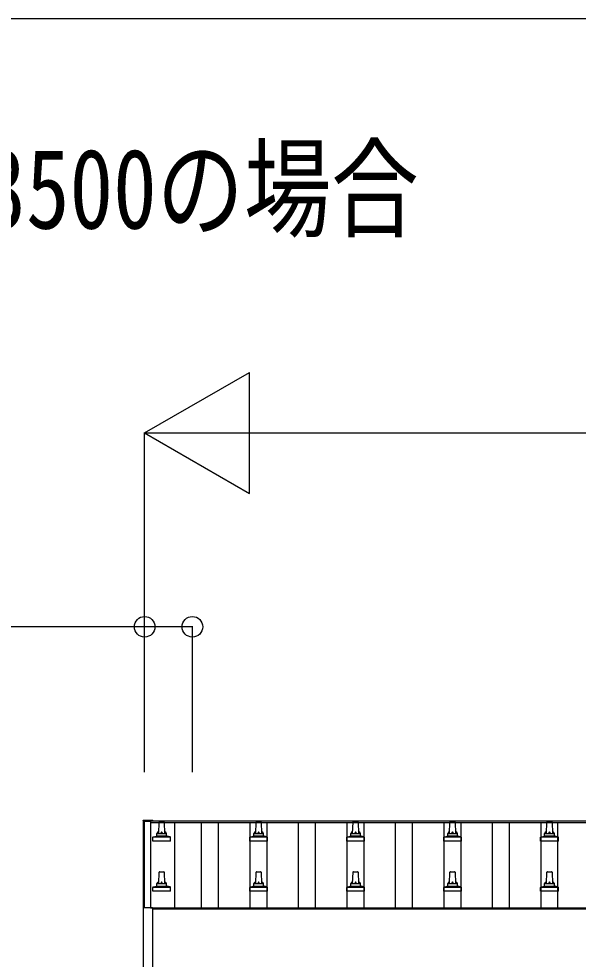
# Model space of a CAD drawing. Units: millimetres, scale not verified. Extents: x -21025 to 21025, y -14850 to 14850.
# Drawn here: x -15969 to -14816, y -3129 to -1188 of the extents above; entities that cross this region are included whole.
import ezdxf
from ezdxf.enums import TextEntityAlignment as Align

# ---------------------------------------------------------------- set-up
doc = ezdxf.new("R2010")
doc.units = ezdxf.units.MM
doc.header["$LTSCALE"] = 60
for name, color, linetype in [('0-2_USER1', 3, 'Continuous'), ('0-3_YKK_11', 7, 'Continuous'), ('0-5_YKK_13', 4, 'Continuous'), ('0-6_YKK_A1', 4, 'Continuous'), ('0-7_YKK_D', 6, 'Continuous')]:
    doc.layers.add(name, color=color, linetype=linetype)
doc.styles.add('ＭＳ ゴシック', font='')
doc.styles.get('ＭＳ ゴシック').set_extended_font_data('MS Gothic')

msp = doc.modelspace()

# ---------------------------------------------------------------- linework, layer by layer
at = {"layer": '0-3_YKK_11'}
msp.add_line((3284.44, -1188.37), (-17595.68, -1188.37), dxfattribs=at)
at = {"layer": '0-5_YKK_13'}
for p, q in [((-15713.2, -2842.22), (-15713.2, -2842.82)), ((-15713.2, -2842.82), (-15713.2, -3023.49)), ((-15712.2, -2841.7), (-15694.2, -2841.7)), ((-15693.2, -2842.82), (-15693.2, -2842.22)), ((-15693.2, -2842.89), (-15693.2, -2842.82)), ((-15680.9, -2869.41), (-15680.17, -2845.88)), ((-15679.18, -2844.91), (-15670.63, -2844.91)), ((-15669.63, -2845.88), (-15668.9, -2869.41)), ((-15480.9, -2869.41), (-15480.17, -2845.88)), ((-15479.18, -2844.91), (-15470.63, -2844.91)), ((-15469.63, -2845.88), (-15468.9, -2869.41)), ((-15280.9, -2869.41), (-15280.17, -2845.88)), ((-15279.18, -2844.91), (-15270.63, -2844.91)), ((-15269.63, -2845.88), (-15268.9, -2869.41)), ((-15080.9, -2869.41), (-15080.17, -2845.88)), ((-15079.18, -2844.91), (-15070.63, -2844.91)), ((-15069.63, -2845.88), (-15068.9, -2869.41)), ((-14880.9, -2869.41), (-14880.17, -2845.88)), ((-14879.18, -2844.91), (-14870.63, -2844.91)), ((-14869.63, -2845.88), (-14868.9, -2869.41)), ((-15684.9, -2873.62), (-15684.9, -2869.41)), ((-15683.9, -2869.41), (-15665.9, -2869.41)), ((-15664.9, -2873.62), (-15664.9, -2869.41)), ((-15484.9, -2873.62), (-15484.9, -2869.41)), ((-15483.9, -2869.41), (-15465.9, -2869.41)), ((-15464.9, -2873.62), (-15464.9, -2869.41)), ((-15284.9, -2873.62), (-15284.9, -2869.41)), ((-15283.9, -2869.41), (-15265.9, -2869.41)), ((-15264.9, -2873.62), (-15264.9, -2869.41)), ((-15084.9, -2873.62), (-15084.9, -2869.41)), ((-15083.9, -2869.41), (-15065.9, -2869.41)), ((-15064.9, -2873.62), (-15064.9, -2869.41)), ((-14884.9, -2873.62), (-14884.9, -2869.41)), ((-14883.9, -2869.41), (-14865.9, -2869.41)), ((-14864.9, -2873.62), (-14864.9, -2869.41)), ((-15693.15, -2884.91), (-15693.15, -2877.19)), ((-15656.65, -2884.91), (-15693.15, -2884.91)), ((-15692.77, -2876.41), (-15657.03, -2876.41)), ((-15692.39, -2876.22), (-15685.67, -2874.59)), ((-15685.28, -2874.41), (-15664.52, -2874.41)), ((-15657.42, -2876.22), (-15664.14, -2874.59)), ((-15656.65, -2884.91), (-15656.65, -2877.19)), ((-15493.15, -2884.91), (-15493.15, -2877.19)), ((-15456.65, -2884.91), (-15493.15, -2884.91)), ((-15492.77, -2876.41), (-15457.03, -2876.41)), ((-15492.39, -2876.22), (-15485.67, -2874.59)), ((-15485.28, -2874.41), (-15464.52, -2874.41)), ((-15457.42, -2876.22), (-15464.14, -2874.59)), ((-15456.65, -2884.91), (-15456.65, -2877.19)), ((-15293.15, -2884.91), (-15293.15, -2877.19)), ((-15256.65, -2884.91), (-15293.15, -2884.91)), ((-15292.77, -2876.41), (-15257.03, -2876.41)), ((-15292.39, -2876.22), (-15285.67, -2874.59)), ((-15285.28, -2874.41), (-15264.52, -2874.41)), ((-15257.42, -2876.22), (-15264.14, -2874.59)), ((-15256.65, -2884.91), (-15256.65, -2877.19)), ((-15093.15, -2884.91), (-15093.15, -2877.19)), ((-15056.65, -2884.91), (-15093.15, -2884.91)), ((-15092.77, -2876.41), (-15057.03, -2876.41)), ((-15092.39, -2876.22), (-15085.67, -2874.59)), ((-15085.28, -2874.41), (-15064.52, -2874.41)), ((-15057.42, -2876.22), (-15064.14, -2874.59)), ((-15056.65, -2884.91), (-15056.65, -2877.19)), ((-14893.15, -2884.91), (-14893.15, -2877.19)), ((-14856.65, -2884.91), (-14893.15, -2884.91)), ((-14892.77, -2876.41), (-14857.03, -2876.41)), ((-14892.39, -2876.22), (-14885.67, -2874.59)), ((-14885.28, -2874.41), (-14864.52, -2874.41)), ((-14857.42, -2876.22), (-14864.14, -2874.59)), ((-14856.65, -2884.91), (-14856.65, -2877.19)), ((-15680.9, -2972.74), (-15680.17, -2949.21)), ((-15679.18, -2948.24), (-15670.63, -2948.24)), ((-15669.63, -2949.21), (-15668.9, -2972.74)), ((-15480.9, -2972.74), (-15480.17, -2949.21)), ((-15479.18, -2948.24), (-15470.63, -2948.24)), ((-15469.63, -2949.21), (-15468.9, -2972.74)), ((-15280.9, -2972.74), (-15280.17, -2949.21)), ((-15279.18, -2948.24), (-15270.63, -2948.24)), ((-15269.63, -2949.21), (-15268.9, -2972.74)), ((-15080.9, -2972.74), (-15080.17, -2949.21)), ((-15079.18, -2948.24), (-15070.63, -2948.24)), ((-15069.63, -2949.21), (-15068.9, -2972.74)), ((-14880.9, -2972.74), (-14880.17, -2949.21)), ((-14879.18, -2948.24), (-14870.63, -2948.24)), ((-14869.63, -2949.21), (-14868.9, -2972.74)), ((-15693.15, -2988.24), (-15693.15, -2980.53)), ((-15692.77, -2979.74), (-15657.03, -2979.74)), ((-15692.39, -2979.55), (-15685.67, -2977.92)), ((-15685.28, -2977.74), (-15664.52, -2977.74)), ((-15684.9, -2976.95), (-15684.9, -2972.74)), ((-15683.9, -2972.74), (-15665.9, -2972.74)), ((-15664.9, -2976.95), (-15664.9, -2972.74)), ((-15657.42, -2979.55), (-15664.14, -2977.92)), ((-15656.65, -2988.24), (-15656.65, -2980.53)), ((-15493.15, -2988.24), (-15493.15, -2980.53)), ((-15492.77, -2979.74), (-15457.03, -2979.74)), ((-15492.39, -2979.55), (-15485.67, -2977.92)), ((-15485.28, -2977.74), (-15464.52, -2977.74)), ((-15484.9, -2976.95), (-15484.9, -2972.74)), ((-15483.9, -2972.74), (-15465.9, -2972.74)), ((-15464.9, -2976.95), (-15464.9, -2972.74)), ((-15457.42, -2979.55), (-15464.14, -2977.92)), ((-15456.65, -2988.24), (-15456.65, -2980.53)), ((-15293.15, -2988.24), (-15293.15, -2980.53)), ((-15292.77, -2979.74), (-15257.03, -2979.74)), ((-15292.39, -2979.55), (-15285.67, -2977.92)), ((-15285.28, -2977.74), (-15264.52, -2977.74)), ((-15284.9, -2976.95), (-15284.9, -2972.74)), ((-15283.9, -2972.74), (-15265.9, -2972.74)), ((-15264.9, -2976.95), (-15264.9, -2972.74)), ((-15257.42, -2979.55), (-15264.14, -2977.92)), ((-15256.65, -2988.24), (-15256.65, -2980.53)), ((-15093.15, -2988.24), (-15093.15, -2980.53)), ((-15092.77, -2979.74), (-15057.03, -2979.74)), ((-15092.39, -2979.55), (-15085.67, -2977.92)), ((-15085.28, -2977.74), (-15064.52, -2977.74)), ((-15084.9, -2976.95), (-15084.9, -2972.74)), ((-15083.9, -2972.74), (-15065.9, -2972.74)), ((-15064.9, -2976.95), (-15064.9, -2972.74)), ((-15057.42, -2979.55), (-15064.14, -2977.92)), ((-15056.65, -2988.24), (-15056.65, -2980.53)), ((-14893.15, -2988.24), (-14893.15, -2980.53)), ((-14892.77, -2979.74), (-14857.03, -2979.74)), ((-14892.39, -2979.55), (-14885.67, -2977.92)), ((-14885.28, -2977.74), (-14864.52, -2977.74)), ((-14884.9, -2976.95), (-14884.9, -2972.74)), ((-14883.9, -2972.74), (-14865.9, -2972.74)), ((-14864.9, -2976.95), (-14864.9, -2972.74)), ((-14857.42, -2979.55), (-14864.14, -2977.92)), ((-14856.65, -2988.24), (-14856.65, -2980.53)), ((-15656.65, -2988.24), (-15693.15, -2988.24)), ((-15456.65, -2988.24), (-15493.15, -2988.24)), ((-15256.65, -2988.24), (-15293.15, -2988.24)), ((-15056.65, -2988.24), (-15093.15, -2988.24)), ((-14856.65, -2988.24), (-14893.15, -2988.24)), ((-15713.2, -3023.49), (-15713.2, -3171.49)), ((-15712.2, -3022.99), (-15712.7, -3022.99)), ((-15694.2, -3022.99), (-15712.2, -3022.99)), ((-15693.7, -3022.99), (-15694.2, -3022.99)), ((-15693.2, -3171.49), (-15693.2, -3023.49))]:
    msp.add_line(p, q, dxfattribs=at)
for points in [[(-15713.2, -2842.22), (-15713.17, -2842.03), (-15713.09, -2841.9), (-15713.01, -2841.82), (-15712.92, -2841.77), (-15712.84, -2841.74), (-15712.79, -2841.73), (-15712.75, -2841.72), (-15712.71, -2841.72), (-15712.52, -2841.71), (-15712.34, -2841.7), (-15712.2, -2841.7)], [(-15694.2, -2841.7), (-15694.01, -2841.7), (-15693.84, -2841.71), (-15693.7, -2841.72), (-15693.63, -2841.72), (-15693.57, -2841.74), (-15693.48, -2841.77), (-15693.35, -2841.87), (-15693.26, -2842), (-15693.25, -2842.02)]]:
    msp.add_lwpolyline(points, dxfattribs=at)
for centre, radius, start, end in [((-15693.7, -2842.22), 0.499, 0.00068, 23.5008), ((-15679.18, -2845.91), 1, 90, 178.60509), ((-15670.63, -2845.91), 1, 1.39491, 90), ((-15479.18, -2845.91), 1, 90, 178.60509), ((-15470.63, -2845.91), 1, 1.39491, 90), ((-15279.18, -2845.91), 1, 90, 178.60509), ((-15270.63, -2845.91), 1, 1.39491, 90), ((-15079.18, -2845.91), 1, 90, 178.60509), ((-15070.63, -2845.91), 1, 1.39491, 90), ((-14879.18, -2845.91), 1, 90, 178.60509), ((-14870.63, -2845.91), 1, 1.39491, 90), ((-15680.82, -2870.04), 4.13, 90, 171.17633), ((-15683.9, -2870.41), 1, 90, 180), ((-15671.57, -2869.41), 4.83, 133.60282, 180), ((-15678.23, -2869.41), 4.83, 0, 46.39718), ((-15668.99, -2870.04), 4.13, 8.82367, 90), ((-15665.9, -2870.41), 1, 0, 90), ((-15480.82, -2870.04), 4.13, 90, 171.17633), ((-15483.9, -2870.41), 1, 90, 180), ((-15471.57, -2869.41), 4.83, 133.60282, 180), ((-15478.23, -2869.41), 4.83, 0, 46.39718), ((-15468.99, -2870.04), 4.13, 8.82367, 90), ((-15465.9, -2870.41), 1, 0, 90), ((-15280.82, -2870.04), 4.13, 90, 171.17633), ((-15283.9, -2870.41), 1, 90, 180), ((-15271.57, -2869.41), 4.83, 133.60282, 180), ((-15278.23, -2869.41), 4.83, 0, 46.39718), ((-15268.99, -2870.04), 4.13, 8.82367, 90), ((-15265.9, -2870.41), 1, 0, 90), ((-15080.82, -2870.04), 4.13, 90, 171.17633), ((-15083.9, -2870.41), 1, 90, 180), ((-15071.57, -2869.41), 4.83, 133.60282, 180), ((-15078.23, -2869.41), 4.83, 0, 46.39718), ((-15068.99, -2870.04), 4.13, 8.82367, 90), ((-15065.9, -2870.41), 1, 0, 90), ((-14880.82, -2870.04), 4.13, 90, 171.17633), ((-14883.9, -2870.41), 1, 90, 180), ((-14871.57, -2869.41), 4.83, 133.60282, 180), ((-14878.23, -2869.41), 4.83, 0, 46.39718), ((-14868.99, -2870.04), 4.13, 8.82367, 90), ((-14865.9, -2870.41), 1, 0, 90), ((-15692.15, -2877.19), 1, 103.62699, 180), ((-15685.9, -2873.62), 1, 283.62699, 0), ((-15663.9, -2873.62), 1, 180, 256.37301), ((-15657.65, -2877.19), 1, 0, 76.37301), ((-15492.15, -2877.19), 1, 103.62699, 180), ((-15485.9, -2873.62), 1, 283.62699, 0), ((-15463.9, -2873.62), 1, 180, 256.37301), ((-15457.65, -2877.19), 1, 0, 76.37301), ((-15292.15, -2877.19), 1, 103.62699, 180), ((-15285.9, -2873.62), 1, 283.62699, 0), ((-15263.9, -2873.62), 1, 180, 256.37301), ((-15257.65, -2877.19), 1, 0, 76.37301), ((-15092.15, -2877.19), 1, 103.62699, 180), ((-15085.9, -2873.62), 1, 283.62699, 0), ((-15063.9, -2873.62), 1, 180, 256.37301), ((-15057.65, -2877.19), 1, 0, 76.37301), ((-14892.15, -2877.19), 1, 103.62699, 180), ((-14885.9, -2873.62), 1, 283.62699, 0), ((-14863.9, -2873.62), 1, 180, 256.37301), ((-14857.65, -2877.19), 1, 0, 76.37301), ((-15679.18, -2949.24), 1, 90, 178.60509), ((-15670.63, -2949.24), 1, 1.39491, 90), ((-15479.18, -2949.24), 1, 90, 178.60509), ((-15470.63, -2949.24), 1, 1.39491, 90), ((-15279.18, -2949.24), 1, 90, 178.60509), ((-15270.63, -2949.24), 1, 1.39491, 90), ((-15079.18, -2949.24), 1, 90, 178.60509), ((-15070.63, -2949.24), 1, 1.39491, 90), ((-14879.18, -2949.24), 1, 90, 178.60509), ((-14870.63, -2949.24), 1, 1.39491, 90), ((-15692.15, -2980.53), 1, 103.62699, 180), ((-15685.9, -2976.95), 1, 283.62699, 0), ((-15680.82, -2973.37), 4.13, 90, 171.17633), ((-15683.9, -2973.74), 1, 90, 180), ((-15671.57, -2972.74), 4.83, 133.60282, 180), ((-15678.23, -2972.74), 4.83, 0, 46.39718), ((-15668.99, -2973.37), 4.13, 8.82367, 90), ((-15665.9, -2973.74), 1, 0, 90), ((-15663.9, -2976.95), 1, 180, 256.37301), ((-15657.65, -2980.53), 1, 0, 76.37301), ((-15492.15, -2980.53), 1, 103.62699, 180), ((-15485.9, -2976.95), 1, 283.62699, 0), ((-15480.82, -2973.37), 4.13, 90, 171.17633), ((-15483.9, -2973.74), 1, 90, 180), ((-15471.57, -2972.74), 4.83, 133.60282, 180), ((-15478.23, -2972.74), 4.83, 0, 46.39718), ((-15468.99, -2973.37), 4.13, 8.82367, 90), ((-15465.9, -2973.74), 1, 0, 90), ((-15463.9, -2976.95), 1, 180, 256.37301), ((-15457.65, -2980.53), 1, 0, 76.37301), ((-15292.15, -2980.53), 1, 103.62699, 180), ((-15285.9, -2976.95), 1, 283.62699, 0), ((-15280.82, -2973.37), 4.13, 90, 171.17633), ((-15283.9, -2973.74), 1, 90, 180), ((-15271.57, -2972.74), 4.83, 133.60282, 180), ((-15278.23, -2972.74), 4.83, 0, 46.39718), ((-15268.99, -2973.37), 4.13, 8.82367, 90), ((-15265.9, -2973.74), 1, 0, 90), ((-15263.9, -2976.95), 1, 180, 256.37301), ((-15257.65, -2980.53), 1, 0, 76.37301), ((-15092.15, -2980.53), 1, 103.62699, 180), ((-15085.9, -2976.95), 1, 283.62699, 0), ((-15080.82, -2973.37), 4.13, 90, 171.17633), ((-15083.9, -2973.74), 1, 90, 180), ((-15071.57, -2972.74), 4.83, 133.60282, 180), ((-15078.23, -2972.74), 4.83, 0, 46.39718), ((-15068.99, -2973.37), 4.13, 8.82367, 90), ((-15065.9, -2973.74), 1, 0, 90), ((-15063.9, -2976.95), 1, 180, 256.37301), ((-15057.65, -2980.53), 1, 0, 76.37301), ((-14892.15, -2980.53), 1, 103.62699, 180), ((-14885.9, -2976.95), 1, 283.62699, 0), ((-14880.82, -2973.37), 4.13, 90, 171.17633), ((-14883.9, -2973.74), 1, 90, 180), ((-14871.57, -2972.74), 4.83, 133.60282, 180), ((-14878.23, -2972.74), 4.83, 0, 46.39718), ((-14868.99, -2973.37), 4.13, 8.82367, 90), ((-14865.9, -2973.74), 1, 0, 90), ((-14863.9, -2976.95), 1, 180, 256.37301), ((-14857.65, -2980.53), 1, 0, 76.37301), ((-15712.7, -3023.49), 0.5, 90, 180), ((-15693.7, -3023.49), 0.5, 0, 90)]:
    msp.add_arc(centre, radius, start, end, dxfattribs=at)
at = {"layer": '0-6_YKK_A1'}
for p, q in [((-15709.9, -2843.85), (-15697.9, -2843.85)), ((-15709.9, -3022.72), (-15709.9, -2843.85)), ((-15697.9, -2842.89), (-10297.4, -2842.89)), ((-15697.9, -2842.89), (-15697.9, -2846.47)), ((-15697.9, -2843.85), (-15697.9, -3022.99)), ((-15697.9, -2846.47), (-10274.9, -2846.47)), ((-15648.4, -2846.47), (-15648.4, -3022.93)), ((-15592.4, -3022.93), (-15592.4, -2846.47)), ((-15557.4, -3022.93), (-15557.4, -2846.47)), ((-15492.4, -3022.93), (-15492.4, -2846.47)), ((-15457.4, -3022.93), (-15457.4, -2846.47)), ((-15392.4, -3022.93), (-15392.4, -2846.47)), ((-15357.4, -3022.93), (-15357.4, -2846.47)), ((-15292.4, -3022.93), (-15292.4, -2846.47)), ((-15257.4, -3022.93), (-15257.4, -2846.47)), ((-15192.4, -3022.93), (-15192.4, -2846.47)), ((-15157.4, -3022.93), (-15157.4, -2846.47)), ((-15092.4, -3022.93), (-15092.4, -2846.47)), ((-15057.4, -3022.93), (-15057.4, -2846.47)), ((-14992.4, -3022.93), (-14992.4, -2846.47)), ((-14957.4, -3022.93), (-14957.4, -2846.47)), ((-14892.4, -3022.93), (-14892.4, -2846.47)), ((-14857.4, -3022.93), (-14857.4, -2846.47)), ((-15697.9, -3022.93), (-10297.4, -3022.93)), ((-15693.2, -3024.49), (-10297.4, -3024.49))]:
    msp.add_line(p, q, dxfattribs=at)
at = {"layer": '0-7_YKK_D'}
for p, q in [((-15709.9, -2042.89), (-15493.39, -1917.89)), ((-15493.39, -2167.89), (-15493.39, -1917.89)), ((-15709.9, -2742.89), (-15709.9, -2041.89)), ((-15709.9, -2042.89), (-15493.39, -2167.89)), ((-15709.9, -2042.89), (-15276.89, -2042.89)), ((-15459.9, -2042.89), (-8689.9, -2042.89)), ((-15709.9, -2742.89), (-15709.9, -2441.89)), ((-15611.4, -2742.89), (-15611.4, -2441.89))]:
    msp.add_line(p, q, dxfattribs=at)
msp.add_lwpolyline([(-15611.4, -2442.89), (-15709.9, -2442.89), (-16422.9, -2442.89)], dxfattribs=at)
for centre in [(-15709.9, -2442.89), (-15611.4, -2442.89)]:
    msp.add_circle(centre, 21.25, dxfattribs=at)

# ---------------------------------------------------------------- texts
at = {"layer": '0-2_USER1', "style": 'ＭＳ ゴシック', "width": 0.8}
msp.add_text('・H3500の場合', height=165, dxfattribs=at).set_placement((-16314.15, -1670.76), align=Align.BOTTOM_LEFT)

doc.saveas('drawing.dxf')
